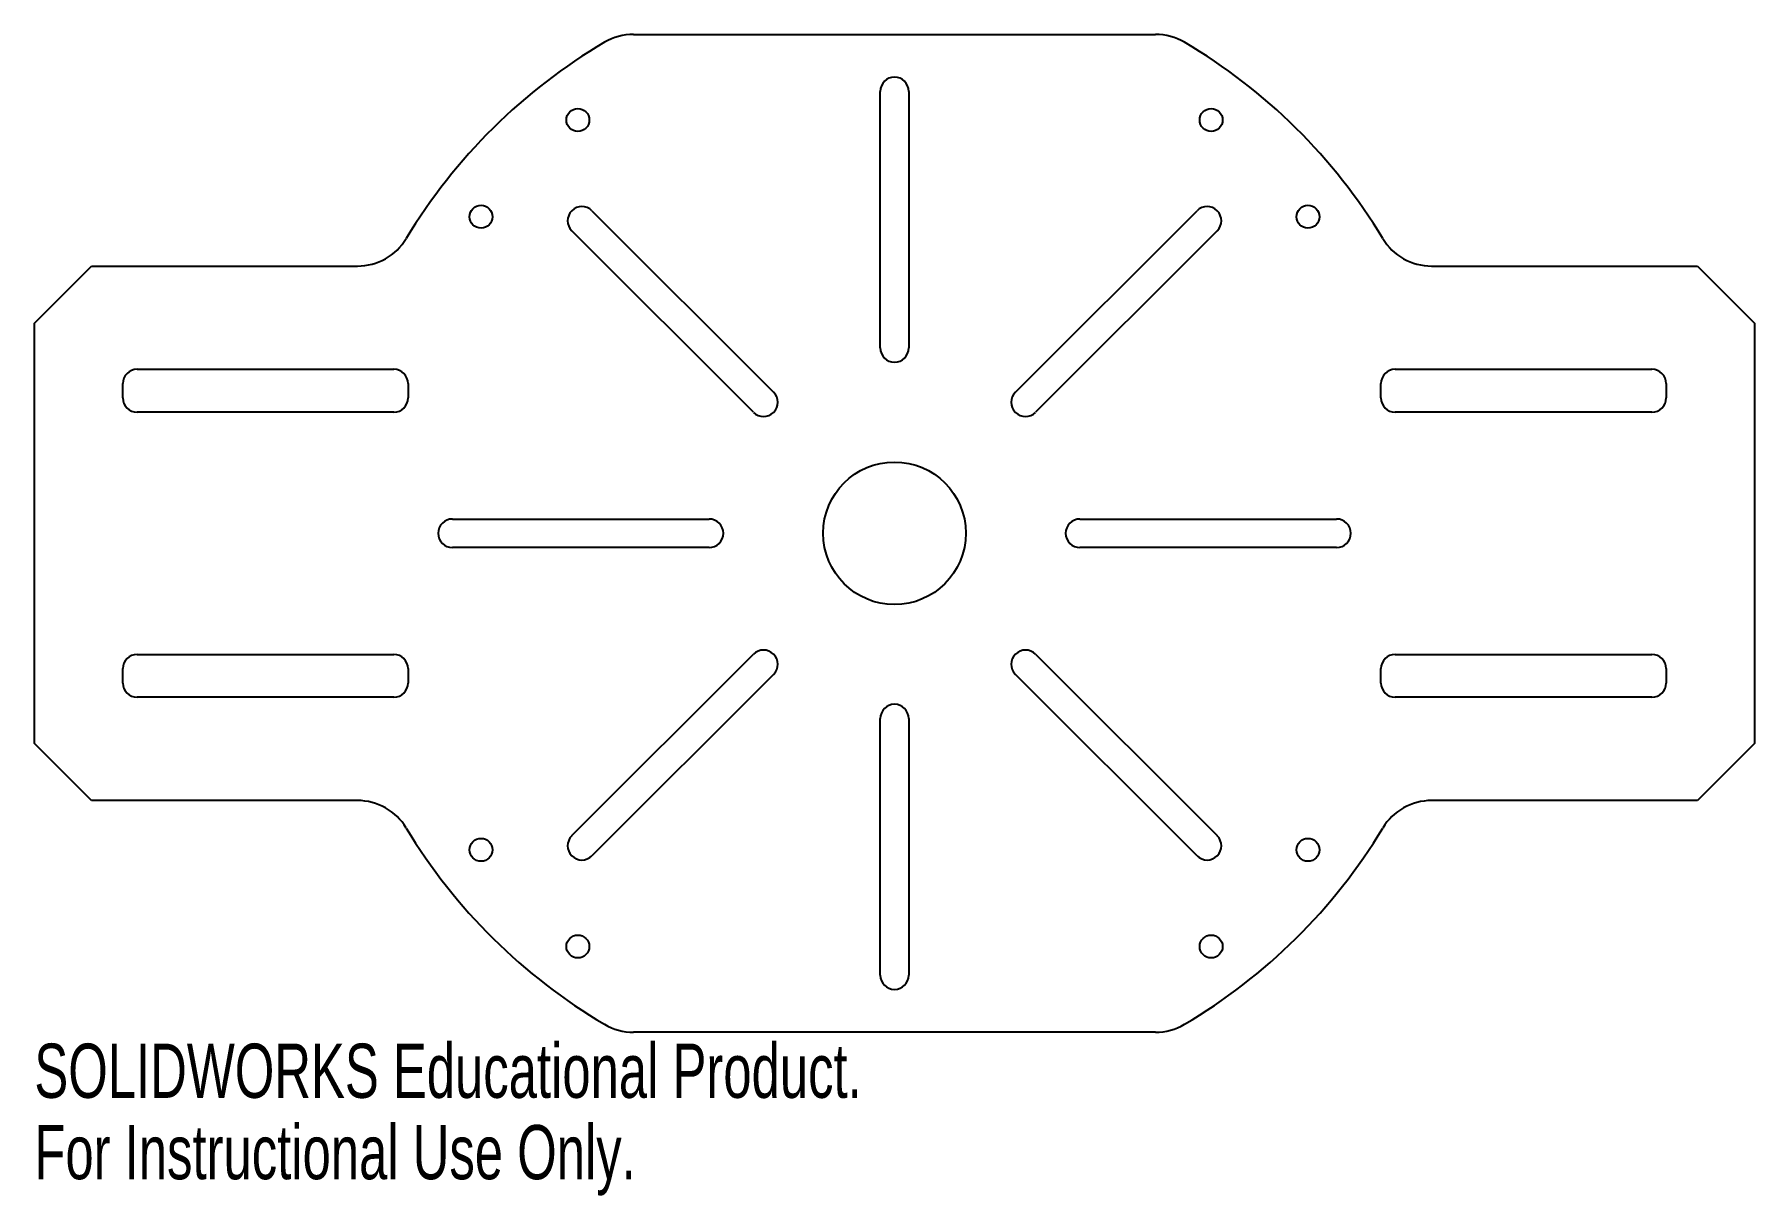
# Model space of a CAD drawing. Header units: millimetres. Extents: x -77 to 77, y -59 to 44.
import ezdxf

# ---------------------------------------------------------------- set-up
doc = ezdxf.new("R2010")
doc.units = ezdxf.units.MM
doc.styles.add('SLDTEXTSTYLE0', font='TXT', dxfattribs={"width": 0.7})

msp = doc.modelspace()

# ---------------------------------------------------------------- linework, layer by layer
at = {"color": 7, "linetype": 'Continuous', "lineweight": 25}
for p, q in [((-23.24, 44.45), (23.24, 44.45)), ((-1.27, 16.51), (-1.27, 39.37)), ((1.27, 39.37), (1.27, 16.51)), ((-26.94, 28.74), (-10.78, 12.57)), ((10.78, 12.57), (26.94, 28.74)), ((-12.57, 10.78), (-28.74, 26.94)), ((28.74, 26.94), (12.57, 10.78)), ((-76.6, 18.73), (-71.52, 23.81)), ((-71.52, 23.81), (-47.83, 23.81)), ((47.83, 23.81), (71.52, 23.81)), ((71.52, 23.81), (76.6, 18.73)), ((-76.6, -18.73), (-76.6, 18.73)), ((76.6, 18.73), (76.6, -18.73)), ((-67.45, 14.61), (-44.59, 14.61)), ((44.59, 14.61), (67.45, 14.61)), ((-68.72, 12.06), (-68.72, 13.34)), ((-43.32, 13.34), (-43.32, 12.06)), ((43.32, 12.06), (43.32, 13.34)), ((68.72, 13.34), (68.72, 12.06)), ((-44.59, 10.79), (-67.45, 10.79)), ((67.45, 10.79), (44.59, 10.79)), ((-39.37, 1.27), (-16.51, 1.27)), ((16.51, 1.27), (39.37, 1.27)), ((-16.51, -1.27), (-39.37, -1.27)), ((39.37, -1.27), (16.51, -1.27)), ((-68.72, -13.34), (-68.72, -12.06)), ((-67.45, -10.79), (-44.59, -10.79)), ((-43.32, -12.06), (-43.32, -13.34)), ((-28.74, -26.94), (-12.57, -10.78)), ((12.57, -10.78), (28.74, -26.94)), ((43.32, -13.34), (43.32, -12.06)), ((44.59, -10.79), (67.45, -10.79)), ((68.72, -12.06), (68.72, -13.34)), ((-10.78, -12.57), (-26.94, -28.74)), ((26.94, -28.74), (10.78, -12.57)), ((-44.59, -14.61), (-67.45, -14.61)), ((67.45, -14.61), (44.59, -14.61)), ((-1.27, -39.37), (-1.27, -16.51)), ((1.27, -16.51), (1.27, -39.37)), ((-71.52, -23.81), (-76.6, -18.73)), ((76.6, -18.73), (71.52, -23.81)), ((-47.83, -23.81), (-71.52, -23.81)), ((71.52, -23.81), (47.83, -23.81)), ((23.24, -44.45), (-23.24, -44.45))]:
    msp.add_line(p, q, dxfattribs=at)
for centre, radius in [((-28.2, 36.82), 1.02), ((28.2, 36.82), 1.02), ((-36.82, 28.2), 1.02), ((36.82, 28.2), 1.02), ((0, 0), 6.35), ((-36.82, -28.2), 1.02), ((36.82, -28.2), 1.02), ((-28.2, -36.82), 1.02), ((28.2, -36.82), 1.02)]:
    msp.add_circle(centre, radius, dxfattribs=at)
for centre, radius, start, end in [((-23.24, 39.37), 5.08, 90, 120.5584), ((23.24, 39.37), 5.08, 59.4416, 90), ((0, 0), 50.8, 120.5584, 148.8657), ((0, 0), 50.8, 31.1343, 59.4416), ((0, 39.37), 1.27, 0, 180), ((-27.84, 27.84), 1.27, 45, 225), ((27.84, 27.84), 1.27, 315, 135), ((-47.83, 28.89), 5.08, 270, 328.8657), ((47.83, 28.89), 5.08, 211.1343, 270), ((0, 16.51), 1.27, 180, 0), ((-67.45, 13.34), 1.27, 90, 180), ((-44.59, 13.34), 1.27, 0, 90), ((44.59, 13.34), 1.27, 90, 180), ((67.45, 13.34), 1.27, 0, 90), ((-11.67, 11.67), 1.27, 225, 45), ((11.67, 11.67), 1.27, 135, 315), ((-67.45, 12.06), 1.27, 180, 270), ((-44.59, 12.06), 1.27, 270, 0), ((44.59, 12.06), 1.27, 180, 270), ((67.45, 12.06), 1.27, 270, 0), ((-39.37, 0), 1.27, 90, 270), ((-16.51, 0), 1.27, 270, 90), ((16.51, 0), 1.27, 90, 270), ((39.37, 0), 1.27, 270, 90), ((-11.67, -11.67), 1.27, 315, 135), ((11.67, -11.67), 1.27, 45, 225), ((-67.45, -12.06), 1.27, 90, 180), ((-44.59, -12.06), 1.27, 0, 90), ((44.59, -12.06), 1.27, 90, 180), ((67.45, -12.06), 1.27, 0, 90), ((-67.45, -13.34), 1.27, 180, 270), ((-44.59, -13.34), 1.27, 270, 0), ((44.59, -13.34), 1.27, 180, 270), ((67.45, -13.34), 1.27, 270, 0), ((0, -16.51), 1.27, 0, 180), ((-47.83, -28.89), 5.08, 31.1343, 90), ((47.83, -28.89), 5.08, 90, 148.8657), ((0, 0), 50.8, 211.1343, 239.4416), ((-27.84, -27.84), 1.27, 135, 315), ((0, 0), 50.8, 300.5584, 328.8657), ((27.84, -27.84), 1.27, 225, 45), ((0, -39.37), 1.27, 180, 0), ((-23.24, -39.37), 5.08, 239.4416, 270), ((23.24, -39.37), 5.08, 270, 300.5584)]:
    msp.add_arc(centre, radius, start, end, dxfattribs=at)

# ---------------------------------------------------------------- texts
at = {"color": 7, "linetype": 'Continuous', "char_height": 4.8336, "attachment_point": 1, "style": 'SLDTEXTSTYLE0'}
for s, insert in [('SOLIDWORKS Educational Product.', (-76.6, -45.47)), ('For Instructional Use Only.', (-76.6, -52.72))]:
    msp.add_mtext(s, dxfattribs=dict(at, insert=insert))

doc.saveas('drawing.dxf')
